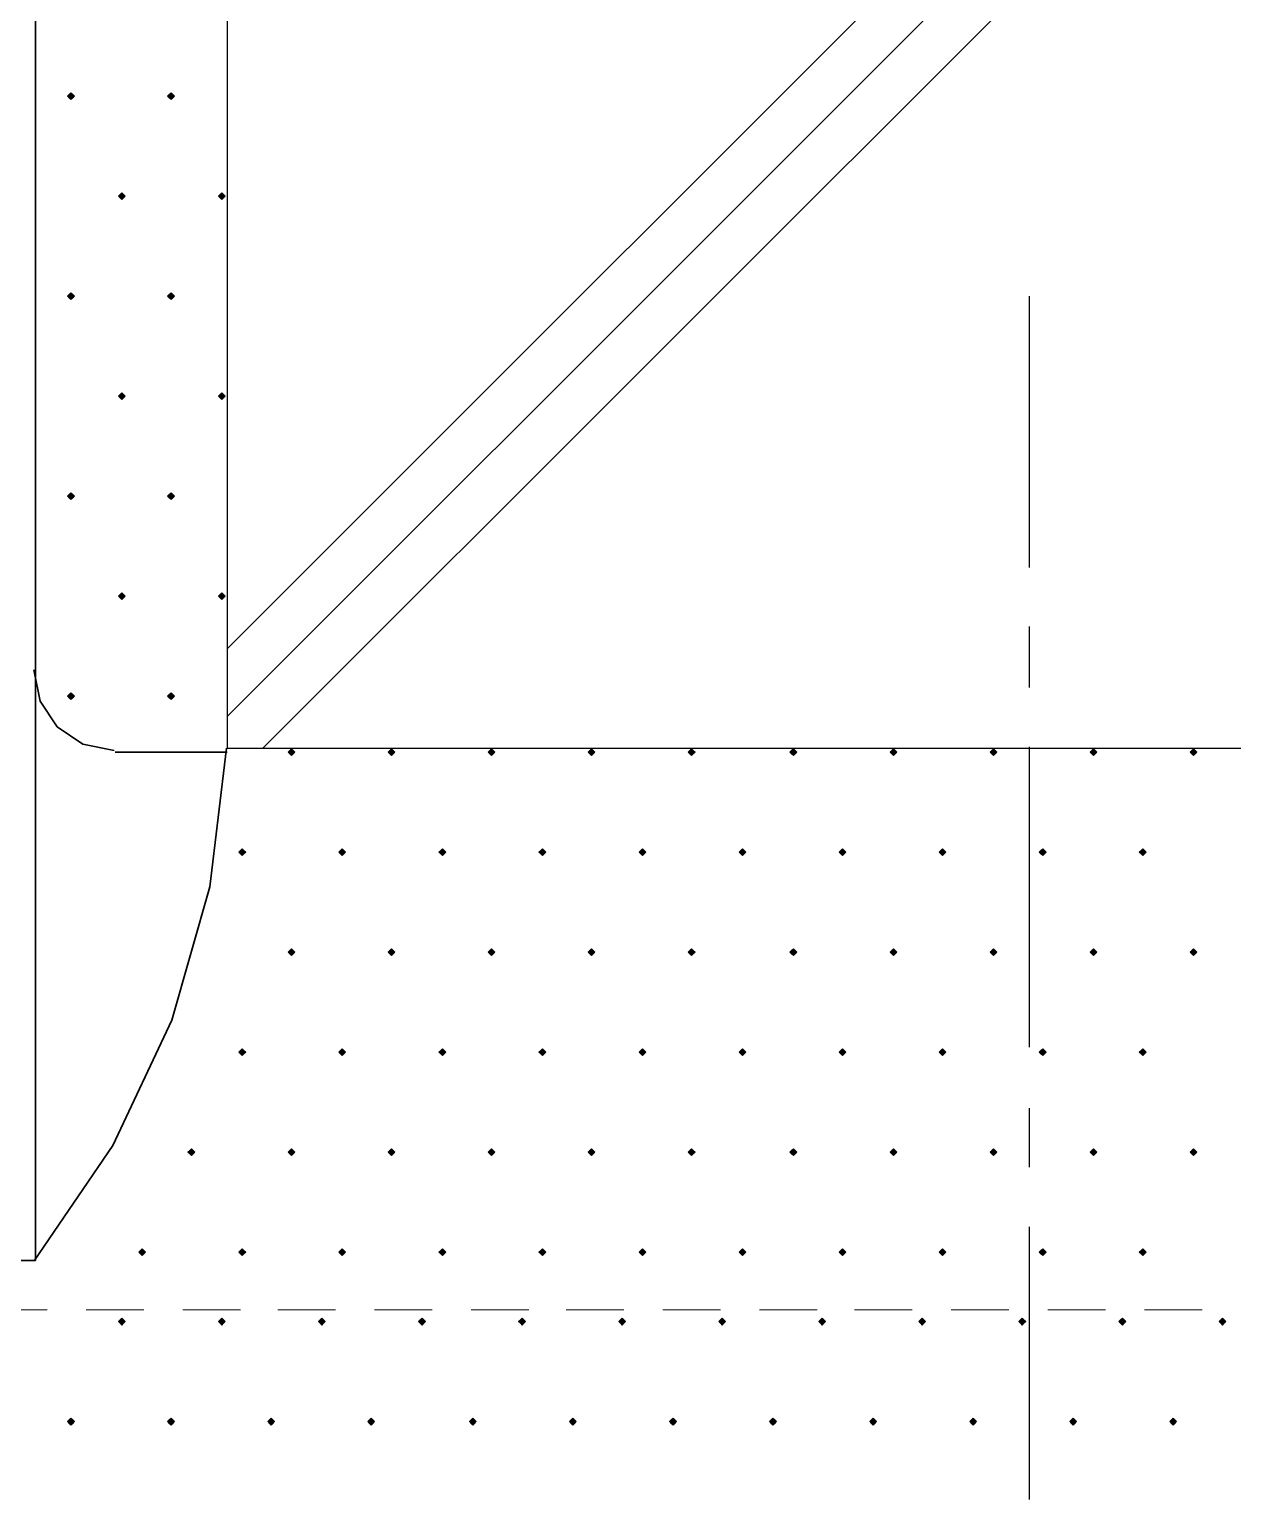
# Model space of a CAD drawing. Header units: millimetres. Extents: x 0 to 420, y 0 to 297.
# Drawn here: x 142.53 to 157.54, y 224.39 to 242.75 of the extents above; entities that cross this region are included whole.
import ezdxf

# ---------------------------------------------------------------- set-up
doc = ezdxf.new("R2010")
doc.units = ezdxf.units.MM

msp = doc.modelspace()

# ---------------------------------------------------------------- hatches: boundary and pattern name
for points in [[(143.044, 241.956), (143.023, 241.935), (143.002, 241.914), (143.023, 241.893), (143.044, 241.871), (143.066, 241.893), (143.087, 241.914), (143.066, 241.935), (143.044, 241.956)], [(144.293, 241.956), (144.272, 241.935), (144.251, 241.914), (144.272, 241.893), (144.293, 241.871), (144.314, 241.893), (144.336, 241.914), (144.314, 241.935), (144.293, 241.956)], [(143.679, 240.707), (143.658, 240.686), (143.637, 240.665), (143.658, 240.644), (143.679, 240.623), (143.701, 240.644), (143.722, 240.665), (143.701, 240.686), (143.679, 240.707)], [(144.928, 240.707), (144.907, 240.686), (144.886, 240.665), (144.907, 240.644), (144.928, 240.623), (144.949, 240.644), (144.971, 240.665), (144.949, 240.686), (144.928, 240.707)], [(143.044, 239.458), (143.023, 239.437), (143.002, 239.416), (143.023, 239.395), (143.044, 239.374), (143.066, 239.395), (143.087, 239.416), (143.066, 239.437), (143.044, 239.458)], [(144.293, 239.458), (144.272, 239.437), (144.251, 239.416), (144.272, 239.395), (144.293, 239.374), (144.314, 239.395), (144.336, 239.416), (144.314, 239.437), (144.293, 239.458)], [(143.679, 238.21), (143.658, 238.188), (143.637, 238.167), (143.658, 238.146), (143.679, 238.125), (143.701, 238.146), (143.722, 238.167), (143.701, 238.188), (143.679, 238.21)], [(144.928, 238.21), (144.907, 238.188), (144.886, 238.167), (144.907, 238.146), (144.928, 238.125), (144.949, 238.146), (144.971, 238.167), (144.949, 238.188), (144.928, 238.21)], [(143.044, 236.961), (143.023, 236.94), (143.002, 236.918), (143.023, 236.897), (143.044, 236.876), (143.066, 236.897), (143.087, 236.918), (143.066, 236.94), (143.044, 236.961)], [(144.293, 236.961), (144.272, 236.94), (144.251, 236.918), (144.272, 236.897), (144.293, 236.876), (144.314, 236.897), (144.336, 236.918), (144.314, 236.94), (144.293, 236.961)], [(143.679, 235.712), (143.658, 235.691), (143.637, 235.67), (143.658, 235.648), (143.679, 235.627), (143.701, 235.648), (143.722, 235.67), (143.701, 235.691), (143.679, 235.712)], [(144.928, 235.712), (144.907, 235.691), (144.886, 235.67), (144.907, 235.648), (144.928, 235.627), (144.949, 235.648), (144.971, 235.67), (144.949, 235.691), (144.928, 235.712)], [(143.044, 234.463), (143.023, 234.442), (143.002, 234.421), (143.023, 234.4), (143.044, 234.379), (143.066, 234.4), (143.087, 234.421), (143.066, 234.442), (143.044, 234.463)], [(144.293, 234.463), (144.272, 234.442), (144.251, 234.421), (144.272, 234.4), (144.293, 234.379), (144.314, 234.4), (144.336, 234.421), (144.314, 234.442), (144.293, 234.463)], [(145.796, 233.765), (145.775, 233.743), (145.754, 233.722), (145.775, 233.701), (145.796, 233.68), (145.817, 233.701), (145.838, 233.722), (145.817, 233.743), (145.796, 233.765)], [(147.045, 233.765), (147.024, 233.743), (147.003, 233.722), (147.024, 233.701), (147.045, 233.68), (147.066, 233.701), (147.087, 233.722), (147.066, 233.743), (147.045, 233.765)], [(148.294, 233.765), (148.272, 233.743), (148.251, 233.722), (148.272, 233.701), (148.294, 233.68), (148.315, 233.701), (148.336, 233.722), (148.315, 233.743), (148.294, 233.765)], [(149.543, 233.765), (149.521, 233.743), (149.5, 233.722), (149.521, 233.701), (149.543, 233.68), (149.564, 233.701), (149.585, 233.722), (149.564, 233.743), (149.543, 233.765)], [(150.791, 233.765), (150.77, 233.743), (150.749, 233.722), (150.77, 233.701), (150.791, 233.68), (150.812, 233.701), (150.834, 233.722), (150.812, 233.743), (150.791, 233.765)], [(152.061, 233.765), (152.04, 233.743), (152.019, 233.722), (152.04, 233.701), (152.061, 233.68), (152.083, 233.701), (152.104, 233.722), (152.083, 233.743), (152.061, 233.765)], [(153.31, 233.765), (153.289, 233.743), (153.268, 233.722), (153.289, 233.701), (153.31, 233.68), (153.331, 233.701), (153.353, 233.722), (153.331, 233.743), (153.31, 233.765)], [(154.559, 233.765), (154.538, 233.743), (154.517, 233.722), (154.538, 233.701), (154.559, 233.68), (154.58, 233.701), (154.601, 233.722), (154.58, 233.743), (154.559, 233.765)], [(155.808, 233.765), (155.787, 233.743), (155.766, 233.722), (155.787, 233.701), (155.808, 233.68), (155.829, 233.701), (155.85, 233.722), (155.829, 233.743), (155.808, 233.765)], [(157.057, 233.765), (157.036, 233.743), (157.014, 233.722), (157.036, 233.701), (157.057, 233.68), (157.078, 233.701), (157.099, 233.722), (157.078, 233.743), (157.057, 233.765)], [(145.182, 232.516), (145.161, 232.495), (145.14, 232.473), (145.161, 232.452), (145.182, 232.431), (145.203, 232.452), (145.225, 232.473), (145.203, 232.495), (145.182, 232.516)], [(146.431, 232.516), (146.41, 232.495), (146.389, 232.473), (146.41, 232.452), (146.431, 232.431), (146.452, 232.452), (146.473, 232.473), (146.452, 232.495), (146.431, 232.516)], [(147.68, 232.516), (147.659, 232.495), (147.637, 232.473), (147.659, 232.452), (147.68, 232.431), (147.701, 232.452), (147.722, 232.473), (147.701, 232.495), (147.68, 232.516)], [(148.929, 232.516), (148.908, 232.495), (148.886, 232.473), (148.908, 232.452), (148.929, 232.431), (148.95, 232.452), (148.971, 232.473), (148.95, 232.495), (148.929, 232.516)], [(150.178, 232.516), (150.156, 232.495), (150.135, 232.473), (150.156, 232.452), (150.178, 232.431), (150.199, 232.452), (150.22, 232.473), (150.199, 232.495), (150.178, 232.516)], [(151.426, 232.516), (151.405, 232.495), (151.384, 232.473), (151.405, 232.452), (151.426, 232.431), (151.447, 232.452), (151.469, 232.473), (151.447, 232.495), (151.426, 232.516)], [(152.675, 232.516), (152.654, 232.495), (152.633, 232.473), (152.654, 232.452), (152.675, 232.431), (152.696, 232.452), (152.718, 232.473), (152.696, 232.495), (152.675, 232.516)], [(153.924, 232.516), (153.903, 232.495), (153.882, 232.473), (153.903, 232.452), (153.924, 232.431), (153.945, 232.452), (153.966, 232.473), (153.945, 232.495), (153.924, 232.516)], [(155.173, 232.516), (155.152, 232.495), (155.13, 232.473), (155.152, 232.452), (155.173, 232.431), (155.194, 232.452), (155.215, 232.473), (155.194, 232.495), (155.173, 232.516)], [(156.422, 232.516), (156.401, 232.495), (156.379, 232.473), (156.401, 232.452), (156.422, 232.431), (156.443, 232.452), (156.464, 232.473), (156.443, 232.495), (156.422, 232.516)], [(145.796, 231.267), (145.775, 231.246), (145.754, 231.225), (145.775, 231.204), (145.796, 231.182), (145.817, 231.204), (145.838, 231.225), (145.817, 231.246), (145.796, 231.267)], [(147.045, 231.267), (147.024, 231.246), (147.003, 231.225), (147.024, 231.204), (147.045, 231.182), (147.066, 231.204), (147.087, 231.225), (147.066, 231.246), (147.045, 231.267)], [(148.294, 231.267), (148.272, 231.246), (148.251, 231.225), (148.272, 231.204), (148.294, 231.182), (148.315, 231.204), (148.336, 231.225), (148.315, 231.246), (148.294, 231.267)], [(149.543, 231.267), (149.521, 231.246), (149.5, 231.225), (149.521, 231.204), (149.543, 231.182), (149.564, 231.204), (149.585, 231.225), (149.564, 231.246), (149.543, 231.267)], [(150.791, 231.267), (150.77, 231.246), (150.749, 231.225), (150.77, 231.204), (150.791, 231.182), (150.812, 231.204), (150.834, 231.225), (150.812, 231.246), (150.791, 231.267)], [(152.061, 231.267), (152.04, 231.246), (152.019, 231.225), (152.04, 231.204), (152.061, 231.182), (152.083, 231.204), (152.104, 231.225), (152.083, 231.246), (152.061, 231.267)], [(153.31, 231.267), (153.289, 231.246), (153.268, 231.225), (153.289, 231.204), (153.31, 231.182), (153.331, 231.204), (153.353, 231.225), (153.331, 231.246), (153.31, 231.267)], [(154.559, 231.267), (154.538, 231.246), (154.517, 231.225), (154.538, 231.204), (154.559, 231.182), (154.58, 231.204), (154.601, 231.225), (154.58, 231.246), (154.559, 231.267)], [(155.808, 231.267), (155.787, 231.246), (155.766, 231.225), (155.787, 231.204), (155.808, 231.182), (155.829, 231.204), (155.85, 231.225), (155.829, 231.246), (155.808, 231.267)], [(157.057, 231.267), (157.036, 231.246), (157.014, 231.225), (157.036, 231.204), (157.057, 231.182), (157.078, 231.204), (157.099, 231.225), (157.078, 231.246), (157.057, 231.267)], [(145.182, 230.018), (145.161, 229.997), (145.14, 229.976), (145.161, 229.955), (145.182, 229.933), (145.203, 229.955), (145.225, 229.976), (145.203, 229.997), (145.182, 230.018)], [(146.431, 230.018), (146.41, 229.997), (146.389, 229.976), (146.41, 229.955), (146.431, 229.933), (146.452, 229.955), (146.473, 229.976), (146.452, 229.997), (146.431, 230.018)], [(147.68, 230.018), (147.659, 229.997), (147.637, 229.976), (147.659, 229.955), (147.68, 229.933), (147.701, 229.955), (147.722, 229.976), (147.701, 229.997), (147.68, 230.018)], [(148.929, 230.018), (148.908, 229.997), (148.886, 229.976), (148.908, 229.955), (148.929, 229.933), (148.95, 229.955), (148.971, 229.976), (148.95, 229.997), (148.929, 230.018)], [(150.178, 230.018), (150.156, 229.997), (150.135, 229.976), (150.156, 229.955), (150.178, 229.933), (150.199, 229.955), (150.22, 229.976), (150.199, 229.997), (150.178, 230.018)], [(151.426, 230.018), (151.405, 229.997), (151.384, 229.976), (151.405, 229.955), (151.426, 229.933), (151.447, 229.955), (151.469, 229.976), (151.447, 229.997), (151.426, 230.018)], [(152.675, 230.018), (152.654, 229.997), (152.633, 229.976), (152.654, 229.955), (152.675, 229.933), (152.696, 229.955), (152.718, 229.976), (152.696, 229.997), (152.675, 230.018)], [(153.924, 230.018), (153.903, 229.997), (153.882, 229.976), (153.903, 229.955), (153.924, 229.933), (153.945, 229.955), (153.966, 229.976), (153.945, 229.997), (153.924, 230.018)], [(155.173, 230.018), (155.152, 229.997), (155.13, 229.976), (155.152, 229.955), (155.173, 229.933), (155.194, 229.955), (155.215, 229.976), (155.194, 229.997), (155.173, 230.018)], [(156.422, 230.018), (156.401, 229.997), (156.379, 229.976), (156.401, 229.955), (156.422, 229.933), (156.443, 229.955), (156.464, 229.976), (156.443, 229.997), (156.422, 230.018)], [(144.547, 228.769), (144.526, 228.748), (144.505, 228.727), (144.526, 228.706), (144.547, 228.685), (144.568, 228.706), (144.59, 228.727), (144.568, 228.748), (144.547, 228.769)], [(145.796, 228.769), (145.775, 228.748), (145.754, 228.727), (145.775, 228.706), (145.796, 228.685), (145.817, 228.706), (145.838, 228.727), (145.817, 228.748), (145.796, 228.769)], [(147.045, 228.769), (147.024, 228.748), (147.003, 228.727), (147.024, 228.706), (147.045, 228.685), (147.066, 228.706), (147.087, 228.727), (147.066, 228.748), (147.045, 228.769)], [(148.294, 228.769), (148.272, 228.748), (148.251, 228.727), (148.272, 228.706), (148.294, 228.685), (148.315, 228.706), (148.336, 228.727), (148.315, 228.748), (148.294, 228.769)], [(149.543, 228.769), (149.521, 228.748), (149.5, 228.727), (149.521, 228.706), (149.543, 228.685), (149.564, 228.706), (149.585, 228.727), (149.564, 228.748), (149.543, 228.769)], [(150.791, 228.769), (150.77, 228.748), (150.749, 228.727), (150.77, 228.706), (150.791, 228.685), (150.812, 228.706), (150.834, 228.727), (150.812, 228.748), (150.791, 228.769)], [(152.061, 228.769), (152.04, 228.748), (152.019, 228.727), (152.04, 228.706), (152.061, 228.685), (152.083, 228.706), (152.104, 228.727), (152.083, 228.748), (152.061, 228.769)], [(153.31, 228.769), (153.289, 228.748), (153.268, 228.727), (153.289, 228.706), (153.31, 228.685), (153.331, 228.706), (153.353, 228.727), (153.331, 228.748), (153.31, 228.769)], [(154.559, 228.769), (154.538, 228.748), (154.517, 228.727), (154.538, 228.706), (154.559, 228.685), (154.58, 228.706), (154.601, 228.727), (154.58, 228.748), (154.559, 228.769)], [(155.808, 228.769), (155.787, 228.748), (155.766, 228.727), (155.787, 228.706), (155.808, 228.685), (155.829, 228.706), (155.85, 228.727), (155.829, 228.748), (155.808, 228.769)], [(157.057, 228.769), (157.036, 228.748), (157.014, 228.727), (157.036, 228.706), (157.057, 228.685), (157.078, 228.706), (157.099, 228.727), (157.078, 228.748), (157.057, 228.769)], [(143.933, 227.521), (143.912, 227.499), (143.891, 227.478), (143.912, 227.457), (143.933, 227.436), (143.954, 227.457), (143.976, 227.478), (143.954, 227.499), (143.933, 227.521)], [(145.182, 227.521), (145.161, 227.499), (145.14, 227.478), (145.161, 227.457), (145.182, 227.436), (145.203, 227.457), (145.225, 227.478), (145.203, 227.499), (145.182, 227.521)], [(146.431, 227.521), (146.41, 227.499), (146.389, 227.478), (146.41, 227.457), (146.431, 227.436), (146.452, 227.457), (146.473, 227.478), (146.452, 227.499), (146.431, 227.521)], [(147.68, 227.521), (147.659, 227.499), (147.637, 227.478), (147.659, 227.457), (147.68, 227.436), (147.701, 227.457), (147.722, 227.478), (147.701, 227.499), (147.68, 227.521)], [(148.929, 227.521), (148.908, 227.499), (148.886, 227.478), (148.908, 227.457), (148.929, 227.436), (148.95, 227.457), (148.971, 227.478), (148.95, 227.499), (148.929, 227.521)], [(150.178, 227.521), (150.156, 227.499), (150.135, 227.478), (150.156, 227.457), (150.178, 227.436), (150.199, 227.457), (150.22, 227.478), (150.199, 227.499), (150.178, 227.521)], [(151.426, 227.521), (151.405, 227.499), (151.384, 227.478), (151.405, 227.457), (151.426, 227.436), (151.447, 227.457), (151.469, 227.478), (151.447, 227.499), (151.426, 227.521)], [(152.675, 227.521), (152.654, 227.499), (152.633, 227.478), (152.654, 227.457), (152.675, 227.436), (152.696, 227.457), (152.718, 227.478), (152.696, 227.499), (152.675, 227.521)], [(153.924, 227.521), (153.903, 227.499), (153.882, 227.478), (153.903, 227.457), (153.924, 227.436), (153.945, 227.457), (153.966, 227.478), (153.945, 227.499), (153.924, 227.521)], [(155.173, 227.521), (155.152, 227.499), (155.13, 227.478), (155.152, 227.457), (155.173, 227.436), (155.194, 227.457), (155.215, 227.478), (155.194, 227.499), (155.173, 227.521)], [(156.422, 227.521), (156.401, 227.499), (156.379, 227.478), (156.401, 227.457), (156.422, 227.436), (156.443, 227.457), (156.464, 227.478), (156.443, 227.499), (156.422, 227.521)], [(143.679, 226.653), (143.658, 226.631), (143.637, 226.61), (143.658, 226.589), (143.679, 226.568), (143.701, 226.589), (143.722, 226.61), (143.701, 226.631), (143.679, 226.653)], [(144.928, 226.653), (144.907, 226.631), (144.886, 226.61), (144.907, 226.589), (144.928, 226.568), (144.949, 226.589), (144.971, 226.61), (144.949, 226.631), (144.928, 226.653)], [(146.177, 226.653), (146.156, 226.631), (146.135, 226.61), (146.156, 226.589), (146.177, 226.568), (146.198, 226.589), (146.219, 226.61), (146.198, 226.631), (146.177, 226.653)], [(147.426, 226.653), (147.405, 226.631), (147.384, 226.61), (147.405, 226.589), (147.426, 226.568), (147.447, 226.589), (147.468, 226.61), (147.447, 226.631), (147.426, 226.653)], [(148.675, 226.653), (148.654, 226.631), (148.632, 226.61), (148.654, 226.589), (148.675, 226.568), (148.696, 226.589), (148.717, 226.61), (148.696, 226.631), (148.675, 226.653)], [(149.924, 226.653), (149.902, 226.631), (149.881, 226.61), (149.902, 226.589), (149.924, 226.568), (149.945, 226.589), (149.966, 226.61), (149.945, 226.631), (149.924, 226.653)], [(151.172, 226.653), (151.151, 226.631), (151.13, 226.61), (151.151, 226.589), (151.172, 226.568), (151.194, 226.589), (151.215, 226.61), (151.194, 226.631), (151.172, 226.653)], [(152.421, 226.653), (152.4, 226.631), (152.379, 226.61), (152.4, 226.589), (152.421, 226.568), (152.442, 226.589), (152.463, 226.61), (152.442, 226.631), (152.421, 226.653)], [(153.67, 226.653), (153.649, 226.631), (153.628, 226.61), (153.649, 226.589), (153.67, 226.568), (153.691, 226.589), (153.712, 226.61), (153.691, 226.631), (153.67, 226.653)], [(154.919, 226.653), (154.898, 226.631), (154.877, 226.61), (154.898, 226.589), (154.919, 226.568), (154.94, 226.589), (154.961, 226.61), (154.94, 226.631), (154.919, 226.653)], [(156.168, 226.653), (156.146, 226.631), (156.125, 226.61), (156.146, 226.589), (156.168, 226.568), (156.189, 226.589), (156.21, 226.61), (156.189, 226.631), (156.168, 226.653)], [(157.417, 226.653), (157.395, 226.631), (157.374, 226.61), (157.395, 226.589), (157.417, 226.568), (157.438, 226.589), (157.459, 226.61), (157.438, 226.631), (157.417, 226.653)], [(143.044, 225.404), (143.023, 225.383), (143.002, 225.362), (143.023, 225.34), (143.044, 225.319), (143.066, 225.34), (143.087, 225.362), (143.066, 225.383), (143.044, 225.404)], [(144.293, 225.404), (144.272, 225.383), (144.251, 225.362), (144.272, 225.34), (144.293, 225.319), (144.314, 225.34), (144.336, 225.362), (144.314, 225.383), (144.293, 225.404)], [(145.542, 225.404), (145.521, 225.383), (145.5, 225.362), (145.521, 225.34), (145.542, 225.319), (145.563, 225.34), (145.584, 225.362), (145.563, 225.383), (145.542, 225.404)], [(146.791, 225.404), (146.77, 225.383), (146.749, 225.362), (146.77, 225.34), (146.791, 225.319), (146.812, 225.34), (146.833, 225.362), (146.812, 225.383), (146.791, 225.404)], [(148.061, 225.404), (148.04, 225.383), (148.019, 225.362), (148.04, 225.34), (148.061, 225.319), (148.082, 225.34), (148.103, 225.362), (148.082, 225.383), (148.061, 225.404)], [(149.31, 225.404), (149.288, 225.383), (149.267, 225.362), (149.288, 225.34), (149.31, 225.319), (149.331, 225.34), (149.352, 225.362), (149.331, 225.383), (149.31, 225.404)], [(150.559, 225.404), (150.537, 225.383), (150.516, 225.362), (150.537, 225.34), (150.559, 225.319), (150.58, 225.34), (150.601, 225.362), (150.58, 225.383), (150.559, 225.404)], [(151.807, 225.404), (151.786, 225.383), (151.765, 225.362), (151.786, 225.34), (151.807, 225.319), (151.829, 225.34), (151.85, 225.362), (151.829, 225.383), (151.807, 225.404)], [(153.056, 225.404), (153.035, 225.383), (153.014, 225.362), (153.035, 225.34), (153.056, 225.319), (153.077, 225.34), (153.099, 225.362), (153.077, 225.383), (153.056, 225.404)], [(154.305, 225.404), (154.284, 225.383), (154.263, 225.362), (154.284, 225.34), (154.305, 225.319), (154.326, 225.34), (154.347, 225.362), (154.326, 225.383), (154.305, 225.404)], [(155.554, 225.404), (155.533, 225.383), (155.512, 225.362), (155.533, 225.34), (155.554, 225.319), (155.575, 225.34), (155.596, 225.362), (155.575, 225.383), (155.554, 225.404)], [(156.803, 225.404), (156.782, 225.383), (156.76, 225.362), (156.782, 225.34), (156.803, 225.319), (156.824, 225.34), (156.845, 225.362), (156.824, 225.383), (156.803, 225.404)]]:
    msp.add_hatch(color=7).paths.add_polyline_path(points)

# ---------------------------------------------------------------- linework, layer by layer
at = {"lineweight": 30}
for points in [[(142.6, 227.372), (142.6, 255.058)], [(142.579, 234.749), (142.658, 234.358), (142.873, 234.038), (143.193, 233.823), (143.584, 233.744)], [(142.583, 227.369), (143.567, 228.808), (144.302, 230.376), (144.779, 232.041), (144.984, 233.772)], [(143.595, 233.722), (144.992, 233.722)], [(142.6, 227.372), (140.187, 227.372)]]:
    msp.add_lwpolyline(points, dxfattribs=at)
at = {"lineweight": 25}
for points in [[(144.992, 255.058), (144.992, 233.765)], [(155.004, 239.416), (155.004, 236.029)], [(155.004, 235.289), (155.004, 234.527)], [(164.994, 233.765), (144.992, 233.765)], [(155.004, 233.786), (155.004, 230.039)], [(155.004, 229.277), (155.004, 228.537)], [(155.004, 227.796), (155.004, 224.388)]]:
    msp.add_lwpolyline(points, dxfattribs=at)
at = {"lineweight": 13}
for points in [[(144.992, 235.013), (164.994, 255.016)], [(144.992, 234.167), (164.994, 254.169)], [(145.436, 233.765), (164.994, 253.323)], [(142.028, 226.758), (142.748, 226.758)], [(143.235, 226.758), (143.954, 226.758)], [(144.441, 226.758), (145.161, 226.758)], [(145.627, 226.758), (146.346, 226.758)], [(146.833, 226.758), (147.553, 226.758)], [(148.04, 226.758), (148.759, 226.758)], [(149.225, 226.758), (149.945, 226.758)], [(150.432, 226.758), (151.151, 226.758)], [(151.638, 226.758), (152.358, 226.758)], [(152.823, 226.758), (153.543, 226.758)], [(154.03, 226.758), (154.75, 226.758)], [(155.236, 226.758), (155.956, 226.758)], [(156.443, 226.758), (157.162, 226.758)]]:
    msp.add_lwpolyline(points, dxfattribs=at)
at = {"lineweight": 0}
for points in [[(143.044, 241.956), (143.023, 241.935), (143.002, 241.914), (143.023, 241.893), (143.044, 241.871), (143.066, 241.893), (143.087, 241.914), (143.066, 241.935)], [(144.293, 241.956), (144.272, 241.935), (144.251, 241.914), (144.272, 241.893), (144.293, 241.871), (144.314, 241.893), (144.336, 241.914), (144.314, 241.935)], [(143.679, 240.707), (143.658, 240.686), (143.637, 240.665), (143.658, 240.644), (143.679, 240.623), (143.701, 240.644), (143.722, 240.665), (143.701, 240.686)], [(144.928, 240.707), (144.907, 240.686), (144.886, 240.665), (144.907, 240.644), (144.928, 240.623), (144.949, 240.644), (144.971, 240.665), (144.949, 240.686)], [(143.044, 239.458), (143.023, 239.437), (143.002, 239.416), (143.023, 239.395), (143.044, 239.374), (143.066, 239.395), (143.087, 239.416), (143.066, 239.437)], [(144.293, 239.458), (144.272, 239.437), (144.251, 239.416), (144.272, 239.395), (144.293, 239.374), (144.314, 239.395), (144.336, 239.416), (144.314, 239.437)], [(143.679, 238.21), (143.658, 238.188), (143.637, 238.167), (143.658, 238.146), (143.679, 238.125), (143.701, 238.146), (143.722, 238.167), (143.701, 238.188)], [(144.928, 238.21), (144.907, 238.188), (144.886, 238.167), (144.907, 238.146), (144.928, 238.125), (144.949, 238.146), (144.971, 238.167), (144.949, 238.188)], [(143.044, 236.961), (143.023, 236.94), (143.002, 236.918), (143.023, 236.897), (143.044, 236.876), (143.066, 236.897), (143.087, 236.918), (143.066, 236.94)], [(144.293, 236.961), (144.272, 236.94), (144.251, 236.918), (144.272, 236.897), (144.293, 236.876), (144.314, 236.897), (144.336, 236.918), (144.314, 236.94)], [(143.679, 235.712), (143.658, 235.691), (143.637, 235.67), (143.658, 235.648), (143.679, 235.627), (143.701, 235.648), (143.722, 235.67), (143.701, 235.691)], [(144.928, 235.712), (144.907, 235.691), (144.886, 235.67), (144.907, 235.648), (144.928, 235.627), (144.949, 235.648), (144.971, 235.67), (144.949, 235.691)], [(143.044, 234.463), (143.023, 234.442), (143.002, 234.421), (143.023, 234.4), (143.044, 234.379), (143.066, 234.4), (143.087, 234.421), (143.066, 234.442)], [(144.293, 234.463), (144.272, 234.442), (144.251, 234.421), (144.272, 234.4), (144.293, 234.379), (144.314, 234.4), (144.336, 234.421), (144.314, 234.442)], [(145.796, 233.765), (145.775, 233.743), (145.754, 233.722), (145.775, 233.701), (145.796, 233.68), (145.817, 233.701), (145.838, 233.722), (145.817, 233.743)], [(147.045, 233.765), (147.024, 233.743), (147.003, 233.722), (147.024, 233.701), (147.045, 233.68), (147.066, 233.701), (147.087, 233.722), (147.066, 233.743)], [(148.294, 233.765), (148.272, 233.743), (148.251, 233.722), (148.272, 233.701), (148.294, 233.68), (148.315, 233.701), (148.336, 233.722), (148.315, 233.743)], [(149.543, 233.765), (149.521, 233.743), (149.5, 233.722), (149.521, 233.701), (149.543, 233.68), (149.564, 233.701), (149.585, 233.722), (149.564, 233.743)], [(150.791, 233.765), (150.77, 233.743), (150.749, 233.722), (150.77, 233.701), (150.791, 233.68), (150.812, 233.701), (150.834, 233.722), (150.812, 233.743)], [(152.061, 233.765), (152.04, 233.743), (152.019, 233.722), (152.04, 233.701), (152.061, 233.68), (152.083, 233.701), (152.104, 233.722), (152.083, 233.743)], [(153.31, 233.765), (153.289, 233.743), (153.268, 233.722), (153.289, 233.701), (153.31, 233.68), (153.331, 233.701), (153.353, 233.722), (153.331, 233.743)], [(154.559, 233.765), (154.538, 233.743), (154.517, 233.722), (154.538, 233.701), (154.559, 233.68), (154.58, 233.701), (154.601, 233.722), (154.58, 233.743)], [(155.808, 233.765), (155.787, 233.743), (155.766, 233.722), (155.787, 233.701), (155.808, 233.68), (155.829, 233.701), (155.85, 233.722), (155.829, 233.743)], [(157.057, 233.765), (157.036, 233.743), (157.014, 233.722), (157.036, 233.701), (157.057, 233.68), (157.078, 233.701), (157.099, 233.722), (157.078, 233.743)], [(145.182, 232.516), (145.161, 232.495), (145.14, 232.473), (145.161, 232.452), (145.182, 232.431), (145.203, 232.452), (145.225, 232.473), (145.203, 232.495)], [(146.431, 232.516), (146.41, 232.495), (146.389, 232.473), (146.41, 232.452), (146.431, 232.431), (146.452, 232.452), (146.473, 232.473), (146.452, 232.495)], [(147.68, 232.516), (147.659, 232.495), (147.637, 232.473), (147.659, 232.452), (147.68, 232.431), (147.701, 232.452), (147.722, 232.473), (147.701, 232.495)], [(148.929, 232.516), (148.908, 232.495), (148.886, 232.473), (148.908, 232.452), (148.929, 232.431), (148.95, 232.452), (148.971, 232.473), (148.95, 232.495)], [(150.178, 232.516), (150.156, 232.495), (150.135, 232.473), (150.156, 232.452), (150.178, 232.431), (150.199, 232.452), (150.22, 232.473), (150.199, 232.495)], [(151.426, 232.516), (151.405, 232.495), (151.384, 232.473), (151.405, 232.452), (151.426, 232.431), (151.447, 232.452), (151.469, 232.473), (151.447, 232.495)], [(152.675, 232.516), (152.654, 232.495), (152.633, 232.473), (152.654, 232.452), (152.675, 232.431), (152.696, 232.452), (152.718, 232.473), (152.696, 232.495)], [(153.924, 232.516), (153.903, 232.495), (153.882, 232.473), (153.903, 232.452), (153.924, 232.431), (153.945, 232.452), (153.966, 232.473), (153.945, 232.495)], [(155.173, 232.516), (155.152, 232.495), (155.13, 232.473), (155.152, 232.452), (155.173, 232.431), (155.194, 232.452), (155.215, 232.473), (155.194, 232.495)], [(156.422, 232.516), (156.401, 232.495), (156.379, 232.473), (156.401, 232.452), (156.422, 232.431), (156.443, 232.452), (156.464, 232.473), (156.443, 232.495)], [(145.796, 231.267), (145.775, 231.246), (145.754, 231.225), (145.775, 231.204), (145.796, 231.182), (145.817, 231.204), (145.838, 231.225), (145.817, 231.246)], [(147.045, 231.267), (147.024, 231.246), (147.003, 231.225), (147.024, 231.204), (147.045, 231.182), (147.066, 231.204), (147.087, 231.225), (147.066, 231.246)], [(148.294, 231.267), (148.272, 231.246), (148.251, 231.225), (148.272, 231.204), (148.294, 231.182), (148.315, 231.204), (148.336, 231.225), (148.315, 231.246)], [(149.543, 231.267), (149.521, 231.246), (149.5, 231.225), (149.521, 231.204), (149.543, 231.182), (149.564, 231.204), (149.585, 231.225), (149.564, 231.246)], [(150.791, 231.267), (150.77, 231.246), (150.749, 231.225), (150.77, 231.204), (150.791, 231.182), (150.812, 231.204), (150.834, 231.225), (150.812, 231.246)], [(152.061, 231.267), (152.04, 231.246), (152.019, 231.225), (152.04, 231.204), (152.061, 231.182), (152.083, 231.204), (152.104, 231.225), (152.083, 231.246)], [(153.31, 231.267), (153.289, 231.246), (153.268, 231.225), (153.289, 231.204), (153.31, 231.182), (153.331, 231.204), (153.353, 231.225), (153.331, 231.246)], [(154.559, 231.267), (154.538, 231.246), (154.517, 231.225), (154.538, 231.204), (154.559, 231.182), (154.58, 231.204), (154.601, 231.225), (154.58, 231.246)], [(155.808, 231.267), (155.787, 231.246), (155.766, 231.225), (155.787, 231.204), (155.808, 231.182), (155.829, 231.204), (155.85, 231.225), (155.829, 231.246)], [(157.057, 231.267), (157.036, 231.246), (157.014, 231.225), (157.036, 231.204), (157.057, 231.182), (157.078, 231.204), (157.099, 231.225), (157.078, 231.246)], [(145.182, 230.018), (145.161, 229.997), (145.14, 229.976), (145.161, 229.955), (145.182, 229.933), (145.203, 229.955), (145.225, 229.976), (145.203, 229.997)], [(146.431, 230.018), (146.41, 229.997), (146.389, 229.976), (146.41, 229.955), (146.431, 229.933), (146.452, 229.955), (146.473, 229.976), (146.452, 229.997)], [(147.68, 230.018), (147.659, 229.997), (147.637, 229.976), (147.659, 229.955), (147.68, 229.933), (147.701, 229.955), (147.722, 229.976), (147.701, 229.997)], [(148.929, 230.018), (148.908, 229.997), (148.886, 229.976), (148.908, 229.955), (148.929, 229.933), (148.95, 229.955), (148.971, 229.976), (148.95, 229.997)], [(150.178, 230.018), (150.156, 229.997), (150.135, 229.976), (150.156, 229.955), (150.178, 229.933), (150.199, 229.955), (150.22, 229.976), (150.199, 229.997)], [(151.426, 230.018), (151.405, 229.997), (151.384, 229.976), (151.405, 229.955), (151.426, 229.933), (151.447, 229.955), (151.469, 229.976), (151.447, 229.997)], [(152.675, 230.018), (152.654, 229.997), (152.633, 229.976), (152.654, 229.955), (152.675, 229.933), (152.696, 229.955), (152.718, 229.976), (152.696, 229.997)], [(153.924, 230.018), (153.903, 229.997), (153.882, 229.976), (153.903, 229.955), (153.924, 229.933), (153.945, 229.955), (153.966, 229.976), (153.945, 229.997)], [(155.173, 230.018), (155.152, 229.997), (155.13, 229.976), (155.152, 229.955), (155.173, 229.933), (155.194, 229.955), (155.215, 229.976), (155.194, 229.997)], [(156.422, 230.018), (156.401, 229.997), (156.379, 229.976), (156.401, 229.955), (156.422, 229.933), (156.443, 229.955), (156.464, 229.976), (156.443, 229.997)], [(144.547, 228.769), (144.526, 228.748), (144.505, 228.727), (144.526, 228.706), (144.547, 228.685), (144.568, 228.706), (144.59, 228.727), (144.568, 228.748)], [(145.796, 228.769), (145.775, 228.748), (145.754, 228.727), (145.775, 228.706), (145.796, 228.685), (145.817, 228.706), (145.838, 228.727), (145.817, 228.748)], [(147.045, 228.769), (147.024, 228.748), (147.003, 228.727), (147.024, 228.706), (147.045, 228.685), (147.066, 228.706), (147.087, 228.727), (147.066, 228.748)], [(148.294, 228.769), (148.272, 228.748), (148.251, 228.727), (148.272, 228.706), (148.294, 228.685), (148.315, 228.706), (148.336, 228.727), (148.315, 228.748)], [(149.543, 228.769), (149.521, 228.748), (149.5, 228.727), (149.521, 228.706), (149.543, 228.685), (149.564, 228.706), (149.585, 228.727), (149.564, 228.748)], [(150.791, 228.769), (150.77, 228.748), (150.749, 228.727), (150.77, 228.706), (150.791, 228.685), (150.812, 228.706), (150.834, 228.727), (150.812, 228.748)], [(152.061, 228.769), (152.04, 228.748), (152.019, 228.727), (152.04, 228.706), (152.061, 228.685), (152.083, 228.706), (152.104, 228.727), (152.083, 228.748)], [(153.31, 228.769), (153.289, 228.748), (153.268, 228.727), (153.289, 228.706), (153.31, 228.685), (153.331, 228.706), (153.353, 228.727), (153.331, 228.748)], [(154.559, 228.769), (154.538, 228.748), (154.517, 228.727), (154.538, 228.706), (154.559, 228.685), (154.58, 228.706), (154.601, 228.727), (154.58, 228.748)], [(155.808, 228.769), (155.787, 228.748), (155.766, 228.727), (155.787, 228.706), (155.808, 228.685), (155.829, 228.706), (155.85, 228.727), (155.829, 228.748)], [(157.057, 228.769), (157.036, 228.748), (157.014, 228.727), (157.036, 228.706), (157.057, 228.685), (157.078, 228.706), (157.099, 228.727), (157.078, 228.748)], [(143.933, 227.521), (143.912, 227.499), (143.891, 227.478), (143.912, 227.457), (143.933, 227.436), (143.954, 227.457), (143.976, 227.478), (143.954, 227.499)], [(145.182, 227.521), (145.161, 227.499), (145.14, 227.478), (145.161, 227.457), (145.182, 227.436), (145.203, 227.457), (145.225, 227.478), (145.203, 227.499)], [(146.431, 227.521), (146.41, 227.499), (146.389, 227.478), (146.41, 227.457), (146.431, 227.436), (146.452, 227.457), (146.473, 227.478), (146.452, 227.499)], [(147.68, 227.521), (147.659, 227.499), (147.637, 227.478), (147.659, 227.457), (147.68, 227.436), (147.701, 227.457), (147.722, 227.478), (147.701, 227.499)], [(148.929, 227.521), (148.908, 227.499), (148.886, 227.478), (148.908, 227.457), (148.929, 227.436), (148.95, 227.457), (148.971, 227.478), (148.95, 227.499)], [(150.178, 227.521), (150.156, 227.499), (150.135, 227.478), (150.156, 227.457), (150.178, 227.436), (150.199, 227.457), (150.22, 227.478), (150.199, 227.499)], [(151.426, 227.521), (151.405, 227.499), (151.384, 227.478), (151.405, 227.457), (151.426, 227.436), (151.447, 227.457), (151.469, 227.478), (151.447, 227.499)], [(152.675, 227.521), (152.654, 227.499), (152.633, 227.478), (152.654, 227.457), (152.675, 227.436), (152.696, 227.457), (152.718, 227.478), (152.696, 227.499)], [(153.924, 227.521), (153.903, 227.499), (153.882, 227.478), (153.903, 227.457), (153.924, 227.436), (153.945, 227.457), (153.966, 227.478), (153.945, 227.499)], [(155.173, 227.521), (155.152, 227.499), (155.13, 227.478), (155.152, 227.457), (155.173, 227.436), (155.194, 227.457), (155.215, 227.478), (155.194, 227.499)], [(156.422, 227.521), (156.401, 227.499), (156.379, 227.478), (156.401, 227.457), (156.422, 227.436), (156.443, 227.457), (156.464, 227.478), (156.443, 227.499)], [(143.679, 226.653), (143.658, 226.631), (143.637, 226.61), (143.658, 226.589), (143.679, 226.568), (143.701, 226.589), (143.722, 226.61), (143.701, 226.631)], [(144.928, 226.653), (144.907, 226.631), (144.886, 226.61), (144.907, 226.589), (144.928, 226.568), (144.949, 226.589), (144.971, 226.61), (144.949, 226.631)], [(146.177, 226.653), (146.156, 226.631), (146.135, 226.61), (146.156, 226.589), (146.177, 226.568), (146.198, 226.589), (146.219, 226.61), (146.198, 226.631)], [(147.426, 226.653), (147.405, 226.631), (147.384, 226.61), (147.405, 226.589), (147.426, 226.568), (147.447, 226.589), (147.468, 226.61), (147.447, 226.631)], [(148.675, 226.653), (148.654, 226.631), (148.632, 226.61), (148.654, 226.589), (148.675, 226.568), (148.696, 226.589), (148.717, 226.61), (148.696, 226.631)], [(149.924, 226.653), (149.902, 226.631), (149.881, 226.61), (149.902, 226.589), (149.924, 226.568), (149.945, 226.589), (149.966, 226.61), (149.945, 226.631)], [(151.172, 226.653), (151.151, 226.631), (151.13, 226.61), (151.151, 226.589), (151.172, 226.568), (151.194, 226.589), (151.215, 226.61), (151.194, 226.631)], [(152.421, 226.653), (152.4, 226.631), (152.379, 226.61), (152.4, 226.589), (152.421, 226.568), (152.442, 226.589), (152.463, 226.61), (152.442, 226.631)], [(153.67, 226.653), (153.649, 226.631), (153.628, 226.61), (153.649, 226.589), (153.67, 226.568), (153.691, 226.589), (153.712, 226.61), (153.691, 226.631)], [(154.919, 226.653), (154.898, 226.631), (154.877, 226.61), (154.898, 226.589), (154.919, 226.568), (154.94, 226.589), (154.961, 226.61), (154.94, 226.631)], [(156.168, 226.653), (156.146, 226.631), (156.125, 226.61), (156.146, 226.589), (156.168, 226.568), (156.189, 226.589), (156.21, 226.61), (156.189, 226.631)], [(157.417, 226.653), (157.395, 226.631), (157.374, 226.61), (157.395, 226.589), (157.417, 226.568), (157.438, 226.589), (157.459, 226.61), (157.438, 226.631)], [(143.044, 225.404), (143.023, 225.383), (143.002, 225.362), (143.023, 225.34), (143.044, 225.319), (143.066, 225.34), (143.087, 225.362), (143.066, 225.383)], [(144.293, 225.404), (144.272, 225.383), (144.251, 225.362), (144.272, 225.34), (144.293, 225.319), (144.314, 225.34), (144.336, 225.362), (144.314, 225.383)], [(145.542, 225.404), (145.521, 225.383), (145.5, 225.362), (145.521, 225.34), (145.542, 225.319), (145.563, 225.34), (145.584, 225.362), (145.563, 225.383)], [(146.791, 225.404), (146.77, 225.383), (146.749, 225.362), (146.77, 225.34), (146.791, 225.319), (146.812, 225.34), (146.833, 225.362), (146.812, 225.383)], [(148.061, 225.404), (148.04, 225.383), (148.019, 225.362), (148.04, 225.34), (148.061, 225.319), (148.082, 225.34), (148.103, 225.362), (148.082, 225.383)], [(149.31, 225.404), (149.288, 225.383), (149.267, 225.362), (149.288, 225.34), (149.31, 225.319), (149.331, 225.34), (149.352, 225.362), (149.331, 225.383)], [(150.559, 225.404), (150.537, 225.383), (150.516, 225.362), (150.537, 225.34), (150.559, 225.319), (150.58, 225.34), (150.601, 225.362), (150.58, 225.383)], [(151.807, 225.404), (151.786, 225.383), (151.765, 225.362), (151.786, 225.34), (151.807, 225.319), (151.829, 225.34), (151.85, 225.362), (151.829, 225.383)], [(153.056, 225.404), (153.035, 225.383), (153.014, 225.362), (153.035, 225.34), (153.056, 225.319), (153.077, 225.34), (153.099, 225.362), (153.077, 225.383)], [(154.305, 225.404), (154.284, 225.383), (154.263, 225.362), (154.284, 225.34), (154.305, 225.319), (154.326, 225.34), (154.347, 225.362), (154.326, 225.383)], [(155.554, 225.404), (155.533, 225.383), (155.512, 225.362), (155.533, 225.34), (155.554, 225.319), (155.575, 225.34), (155.596, 225.362), (155.575, 225.383)], [(156.803, 225.404), (156.782, 225.383), (156.76, 225.362), (156.782, 225.34), (156.803, 225.319), (156.824, 225.34), (156.845, 225.362), (156.824, 225.383)]]:
    msp.add_lwpolyline(points, close=True, dxfattribs=at)

doc.saveas('drawing.dxf')
